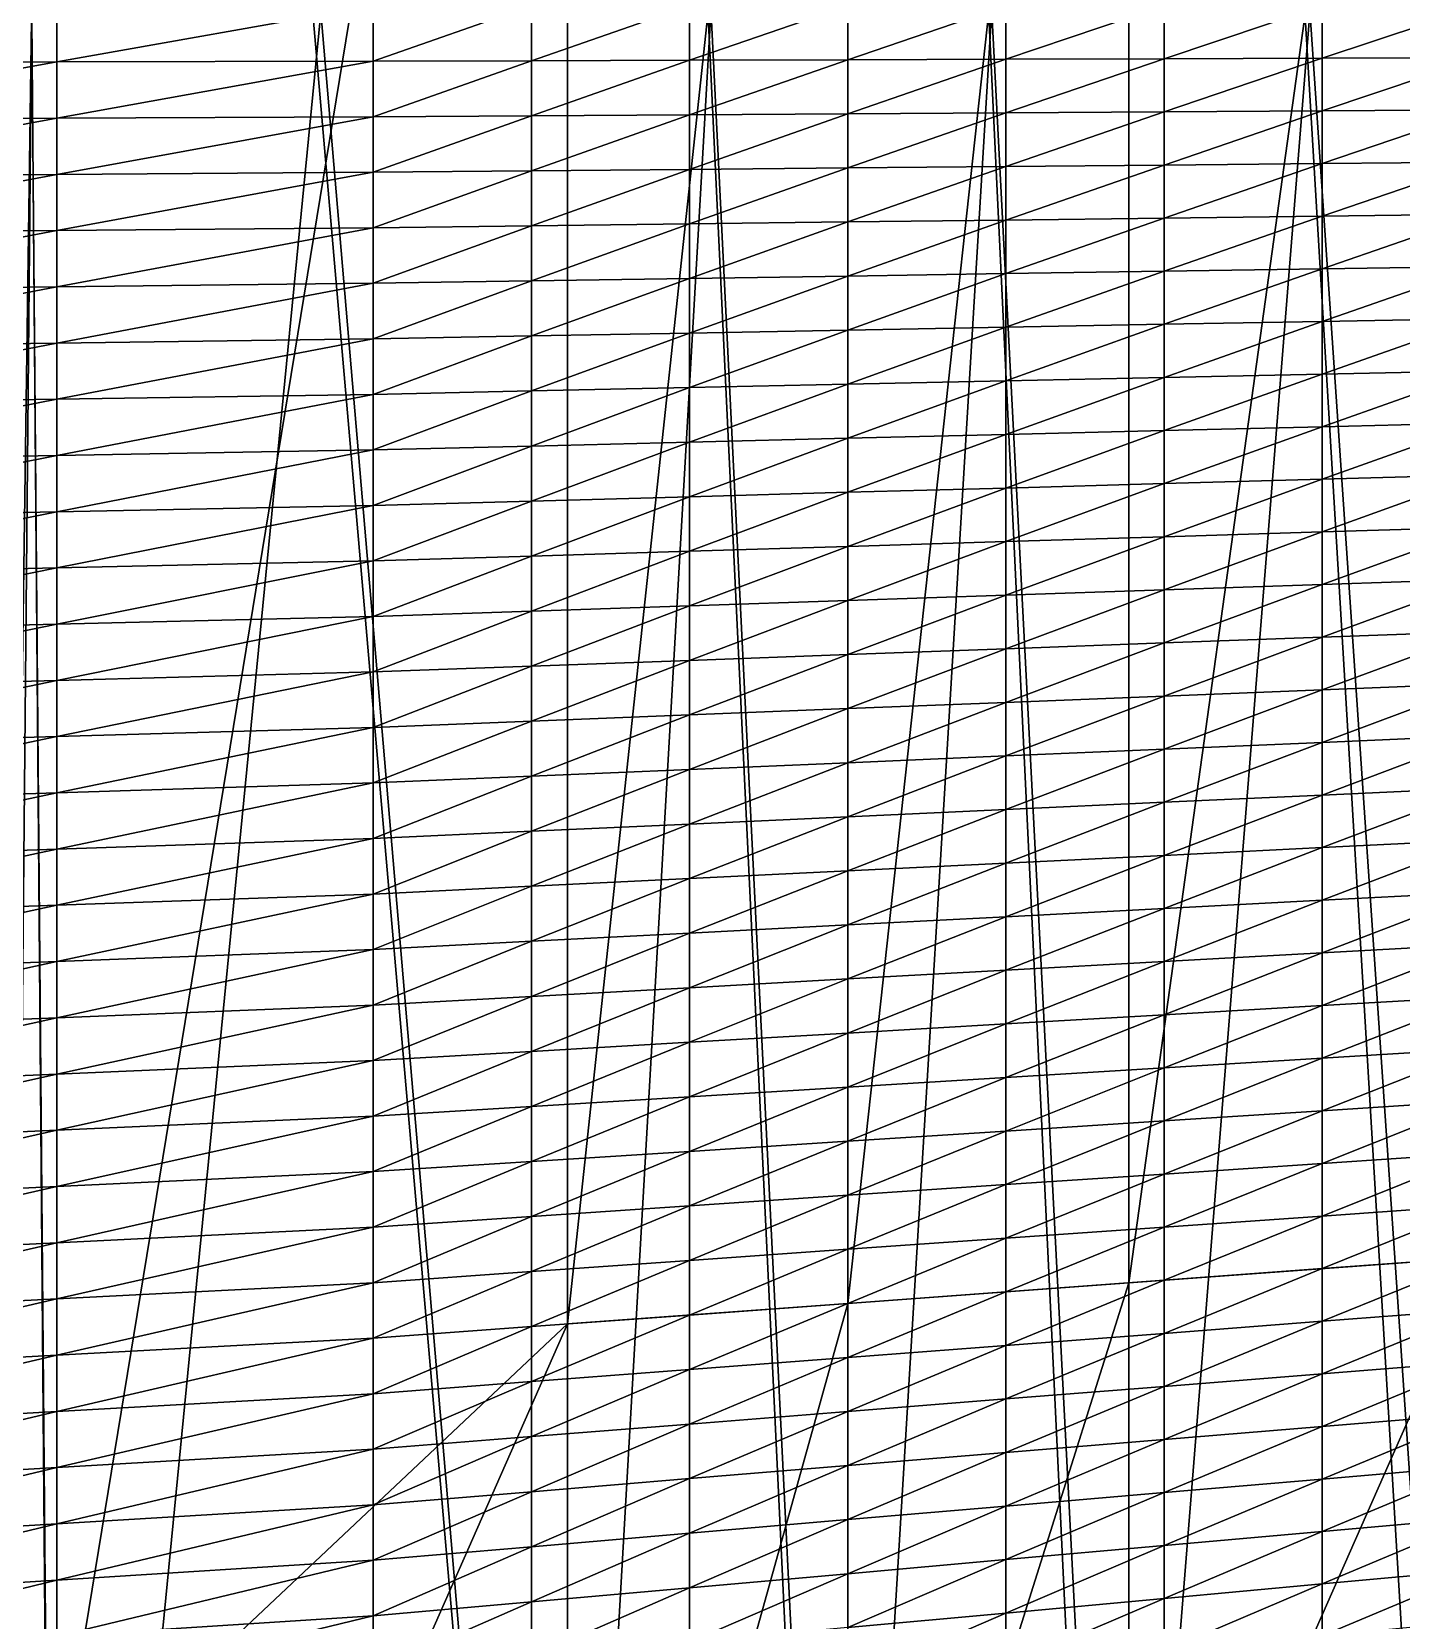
# Model space of a CAD drawing. Header units: metres. Extents: x -3 to 177, y -14 to 14.
# Drawn here: x 153.64 to 158.29, y -5.49 to -0.09 of the extents above; entities that cross this region are included whole.
import ezdxf

# ---------------------------------------------------------------- set-up
doc = ezdxf.new("R2010")
doc.units = ezdxf.units.M
for name, color, linetype, true_color in [('DB_1', 7, 'Continuous', 0x99866a), ('HOLD_1', 7, 'Continuous', 0xe6b85c), ('HULL', 7, 'Continuous', 0x528ba5)]:
    doc.layers.add(name, color=color, linetype=linetype, true_color=true_color)

msp = doc.modelspace()

# ---------------------------------------------------------------- linework, layer by layer
at = {"layer": 'DB_1'}
for points in [[(153.5535, 10.5606, 1.75), (153.5535, -10.5606, 1.75), (153.725, -10.5039, 1.75)], [(153.5535, 10.5606, 1.75), (153.725, -10.5039, 1.75), (153.725, 10.5039, 1.75)], [(153.725, 10.5039, 1.75), (153.725, -10.5039, 1.75), (155.4606, -9.8546, 1.75)], [(153.725, 10.5039, 1.75), (155.4606, -9.8546, 1.75), (155.4606, 9.8546, 1.75)], [(155.4606, 9.8546, 1.75), (155.4606, -9.8546, 1.75), (156.4125, -9.4298, 1.75)], [(155.4606, 9.8546, 1.75), (156.4125, -9.4298, 1.75), (156.4125, 9.4298, 1.75)], [(156.4125, 9.4298, 1.75), (156.4125, -9.4298, 1.75), (157.3677, -9.0149, 1.75)], [(156.4125, 9.4298, 1.75), (157.3677, -9.0149, 1.75), (157.3677, 9.0149, 1.75)], [(157.3677, 9.0149, 1.75), (157.3677, -9.0149, 1.75), (158.5625, -8.5123, 1.75)], [(157.3677, 9.0149, 1.75), (158.5625, -8.5123, 1.75), (158.5625, 8.5123, 1.75)], [(153.5535, -6.1267), (153.5535, 6.1267), (153.725, 6.1144)], [(153.5535, -6.1267), (153.725, 6.1144), (153.725, -6.1144)], [(153.725, -6.1144), (153.725, 6.1144), (155.4606, 4.4797)], [(153.725, -6.1144), (155.4606, 4.4797), (155.4606, -4.4797)], [(155.4606, -4.4797), (155.4606, 4.4797), (156.4125, 4.41)], [(155.4606, -4.4797), (156.4125, 4.41), (156.4125, -4.41)], [(156.4125, -4.41), (156.4125, 4.41), (157.3677, 4.34)], [(156.4125, -4.41), (157.3677, 4.34), (157.3677, -4.34)], [(157.3677, -4.34), (157.3677, 4.34), (158.5625, 4.2524)], [(157.3677, -4.34), (158.5625, 4.2524), (158.5625, -4.2524)], [(157.3677, -6.9568, 0.35), (157.3677, -4.34), (158.5625, -4.2524)], [(157.3677, -6.9568, 0.35), (158.5625, -4.2524), (158.5625, -6.4891, 0.35)], [(156.4125, -7.3715, 0.35), (156.4125, -4.41), (157.3677, -4.34)], [(156.4125, -7.3715, 0.35), (157.3677, -4.34), (157.3677, -6.9568, 0.35)], [(155.4606, -7.8288, 0.35), (155.4606, -4.4797), (156.4125, -4.41)], [(155.4606, -7.8288, 0.35), (156.4125, -4.41), (156.4125, -7.3715, 0.35)], [(153.725, -8.4147, 0.35), (153.725, -6.1144), (155.4606, -4.4797)], [(153.725, -8.4147, 0.35), (155.4606, -4.4797), (155.4606, -7.8288, 0.35)]]:
    msp.add_3dface(points, dxfattribs=at)
at = {"layer": 'HOLD_1'}
for points in [[(153.5535, 9.996, 14.6), (153.5535, -9.996, 14.6), (153.725, -9.996, 14.6)], [(153.5535, 9.996, 14.6), (153.725, -9.996, 14.6), (153.725, 9.996, 14.6)], [(153.725, 9.996, 14.6), (153.725, -9.996, 14.6), (155.4606, -9.996, 14.6)], [(153.725, 9.996, 14.6), (155.4606, -9.996, 14.6), (155.4606, 9.996, 14.6)], [(155.4606, 9.996, 14.6), (155.4606, -9.996, 14.6), (156.4125, -9.996, 14.6)], [(155.4606, 9.996, 14.6), (156.4125, -9.996, 14.6), (156.4125, 9.996, 14.6)], [(156.4125, 9.996, 14.6), (156.4125, -9.996, 14.6), (157.3677, -9.996, 14.6)], [(156.4125, 9.996, 14.6), (157.3677, -9.996, 14.6), (157.3677, 9.996, 14.6)], [(157.3677, 9.996, 14.6), (157.3677, -9.996, 14.6), (158.5625, -9.996, 14.6)], [(157.3677, 9.996, 14.6), (158.5625, -9.996, 14.6), (158.5625, 9.996, 14.6)], [(153.5535, -9.2556, 1.75), (153.5535, 9.2556, 1.75), (153.725, 9.1988, 1.75)], [(153.5535, -9.2556, 1.75), (153.725, 9.1988, 1.75), (153.725, -9.1988, 1.75)], [(153.725, -9.1988, 1.75), (153.725, 9.1988, 1.75), (155.4606, 8.5494, 1.75)], [(153.725, -9.1988, 1.75), (155.4606, 8.5494, 1.75), (155.4606, -8.5494, 1.75)], [(155.4606, -8.5494, 1.75), (155.4606, 8.5494, 1.75), (156.4125, 8.1245, 1.75)], [(155.4606, -8.5494, 1.75), (156.4125, 8.1245, 1.75), (156.4125, -8.1245, 1.75)], [(156.4125, -8.1245, 1.75), (156.4125, 8.1245, 1.75), (157.3677, 7.7097, 1.75)], [(156.4125, -8.1245, 1.75), (157.3677, 7.7097, 1.75), (157.3677, -7.7097, 1.75)], [(157.3677, -7.7097, 1.75), (157.3677, 7.7097, 1.75), (158.5625, 7.2071, 1.75)], [(157.3677, -7.7097, 1.75), (158.5625, 7.2071, 1.75), (158.5625, -7.2071, 1.75)]]:
    msp.add_3dface(points, dxfattribs=at)
at = {"layer": 'HULL'}
for points in [[(152.65, -0.1935), (152.65, 0), (153.725, 0)], [(152.65, -0.1935), (153.725, 0), (153.725, -0.1911)], [(153.725, -0.1911), (153.725, 0), (154.8, 0)], [(153.725, -0.1911), (154.8, 0), (154.8, -0.1887)], [(154.8, -0.1887), (154.8, 0), (155.3375, 0)], [(154.8, -0.1887), (155.3375, 0), (155.3375, -0.187)], [(155.3375, -0.187), (155.3375, 0), (155.875, 0)], [(155.3375, -0.187), (155.875, 0), (155.875, -0.1854)], [(155.875, -0.1854), (155.875, 0), (156.4125, 0)], [(155.875, -0.1854), (156.4125, 0), (156.4125, -0.1837)], [(156.4125, -0.1837), (156.4125, 0), (156.95, 0)], [(156.4125, -0.1837), (156.95, 0), (156.95, -0.1821)], [(156.95, -0.1821), (156.95, 0), (157.4875, 0)], [(156.95, -0.1821), (157.4875, 0), (157.4875, -0.1805)], [(157.4875, -0.1805), (157.4875, 0), (158.025, 0)], [(157.4875, -0.1805), (158.025, 0), (158.025, -0.1788)], [(158.025, -0.1788), (158.025, 0), (158.5625, 0)], [(158.025, -0.1788), (158.5625, 0), (158.5625, -0.1772)], [(152.65, -0.387), (152.65, -0.1935), (153.725, -0.1911)], [(152.65, -0.387), (153.725, -0.1911), (153.725, -0.3822)], [(153.725, -0.3822), (153.725, -0.1911), (154.8, -0.1887)], [(153.725, -0.3822), (154.8, -0.1887), (154.8, -0.3773)], [(154.8, -0.3773), (154.8, -0.1887), (155.3375, -0.187)], [(154.8, -0.3773), (155.3375, -0.187), (155.3375, -0.3741)], [(155.3375, -0.3741), (155.3375, -0.187), (155.875, -0.1854)], [(155.3375, -0.3741), (155.875, -0.1854), (155.875, -0.3708)], [(155.875, -0.3708), (155.875, -0.1854), (156.4125, -0.1837)], [(155.875, -0.3708), (156.4125, -0.1837), (156.4125, -0.3675)], [(156.4125, -0.3675), (156.4125, -0.1837), (156.95, -0.1821)], [(156.4125, -0.3675), (156.95, -0.1821), (156.95, -0.3642)], [(156.95, -0.3642), (156.95, -0.1821), (157.4875, -0.1805)], [(156.95, -0.3642), (157.4875, -0.1805), (157.4875, -0.3609)], [(157.4875, -0.3609), (157.4875, -0.1805), (158.025, -0.1788)], [(157.4875, -0.3609), (158.025, -0.1788), (158.025, -0.3577)], [(158.025, -0.3577), (158.025, -0.1788), (158.5625, -0.1772)], [(158.025, -0.3577), (158.5625, -0.1772), (158.5625, -0.3544)], [(153.725, -0.5732), (153.725, -0.3822), (154.8, -0.3773)], [(153.725, -0.5732), (154.8, -0.3773), (154.8, -0.566)], [(154.8, -0.566), (154.8, -0.3773), (155.3375, -0.3741)], [(154.8, -0.566), (155.3375, -0.3741), (155.3375, -0.5611)], [(155.3375, -0.5611), (155.3375, -0.3741), (155.875, -0.3708)], [(155.3375, -0.5611), (155.875, -0.3708), (155.875, -0.5562)], [(155.875, -0.5562), (155.875, -0.3708), (156.4125, -0.3675)], [(155.875, -0.5562), (156.4125, -0.3675), (156.4125, -0.5512)], [(156.4125, -0.5512), (156.4125, -0.3675), (156.95, -0.3642)], [(156.4125, -0.5512), (156.95, -0.3642), (156.95, -0.5463)], [(156.95, -0.5463), (156.95, -0.3642), (157.4875, -0.3609)], [(156.95, -0.5463), (157.4875, -0.3609), (157.4875, -0.5414)], [(157.4875, -0.5414), (157.4875, -0.3609), (158.025, -0.3577)], [(157.4875, -0.5414), (158.025, -0.3577), (158.025, -0.5365)], [(158.025, -0.5365), (158.025, -0.3577), (158.5625, -0.3544)], [(158.025, -0.5365), (158.5625, -0.3544), (158.5625, -0.5316)], [(152.65, -0.5804), (152.65, -0.387), (153.725, -0.3822)], [(152.65, -0.5804), (153.725, -0.3822), (153.725, -0.5732)], [(157.4875, -0.7219), (157.4875, -0.5414), (158.025, -0.5365)], [(157.4875, -0.7219), (158.025, -0.5365), (158.025, -0.7153)], [(158.025, -0.7153), (158.025, -0.5365), (158.5625, -0.5316)], [(158.025, -0.7153), (158.5625, -0.5316), (158.5625, -0.7087)], [(152.65, -0.7739), (152.65, -0.5804), (153.725, -0.5732)], [(152.65, -0.7739), (153.725, -0.5732), (153.725, -0.7643)], [(153.725, -0.7643), (153.725, -0.5732), (154.8, -0.566)], [(153.725, -0.7643), (154.8, -0.566), (154.8, -0.7547)], [(154.8, -0.7547), (154.8, -0.566), (155.3375, -0.5611)], [(154.8, -0.7547), (155.3375, -0.5611), (155.3375, -0.7481)], [(155.3375, -0.7481), (155.3375, -0.5611), (155.875, -0.5562)], [(155.3375, -0.7481), (155.875, -0.5562), (155.875, -0.7416)], [(155.875, -0.7416), (155.875, -0.5562), (156.4125, -0.5512)], [(155.875, -0.7416), (156.4125, -0.5512), (156.4125, -0.735)], [(156.4125, -0.735), (156.4125, -0.5512), (156.95, -0.5463)], [(156.4125, -0.735), (156.95, -0.5463), (156.95, -0.7284)], [(156.95, -0.7284), (156.95, -0.5463), (157.4875, -0.5414)], [(156.95, -0.7284), (157.4875, -0.5414), (157.4875, -0.7219)], [(153.725, -0.9554), (153.725, -0.7643), (154.8, -0.7547)], [(153.725, -0.9554), (154.8, -0.7547), (154.8, -0.9434)], [(154.8, -0.9434), (154.8, -0.7547), (155.3375, -0.7481)], [(154.8, -0.9434), (155.3375, -0.7481), (155.3375, -0.9352)], [(155.3375, -0.9352), (155.3375, -0.7481), (155.875, -0.7416)], [(155.3375, -0.9352), (155.875, -0.7416), (155.875, -0.927)], [(155.875, -0.927), (155.875, -0.7416), (156.4125, -0.735)], [(155.875, -0.927), (156.4125, -0.735), (156.4125, -0.9187)], [(156.4125, -0.9187), (156.4125, -0.735), (156.95, -0.7284)], [(156.4125, -0.9187), (156.95, -0.7284), (156.95, -0.9105)], [(156.95, -0.9105), (156.95, -0.7284), (157.4875, -0.7219)], [(156.95, -0.9105), (157.4875, -0.7219), (157.4875, -0.9023)], [(157.4875, -0.9023), (157.4875, -0.7219), (158.025, -0.7153)], [(157.4875, -0.9023), (158.025, -0.7153), (158.025, -0.8941)], [(158.025, -0.8941), (158.025, -0.7153), (158.5625, -0.7087)], [(158.025, -0.8941), (158.5625, -0.7087), (158.5625, -0.8859)], [(152.65, -0.9674), (152.65, -0.7739), (153.725, -0.7643)], [(152.65, -0.9674), (153.725, -0.7643), (153.725, -0.9554)], [(156.4125, -1.1025), (156.4125, -0.9187), (156.95, -0.9105)], [(156.4125, -1.1025), (156.95, -0.9105), (156.95, -1.0926)], [(156.95, -1.0926), (156.95, -0.9105), (157.4875, -0.9023)], [(156.95, -1.0926), (157.4875, -0.9023), (157.4875, -1.0828)], [(157.4875, -1.0828), (157.4875, -0.9023), (158.025, -0.8941)], [(157.4875, -1.0828), (158.025, -0.8941), (158.025, -1.073)], [(158.025, -1.073), (158.025, -0.8941), (158.5625, -0.8859)], [(158.025, -1.073), (158.5625, -0.8859), (158.5625, -1.0631)], [(152.65, -1.1609), (152.65, -0.9674), (153.725, -0.9554)], [(152.65, -1.1609), (153.725, -0.9554), (153.725, -1.1465)], [(153.725, -1.1465), (153.725, -0.9554), (154.8, -0.9434)], [(153.725, -1.1465), (154.8, -0.9434), (154.8, -1.132)], [(154.8, -1.132), (154.8, -0.9434), (155.3375, -0.9352)], [(154.8, -1.132), (155.3375, -0.9352), (155.3375, -1.1222)], [(155.3375, -1.1222), (155.3375, -0.9352), (155.875, -0.927)], [(155.3375, -1.1222), (155.875, -0.927), (155.875, -1.1123)], [(155.875, -1.1123), (155.875, -0.927), (156.4125, -0.9187)], [(155.875, -1.1123), (156.4125, -0.9187), (156.4125, -1.1025)], [(157.4875, -1.2633), (157.4875, -1.0828), (158.025, -1.073)], [(157.4875, -1.2633), (158.025, -1.073), (158.025, -1.2518)], [(158.025, -1.2518), (158.025, -1.073), (158.5625, -1.0631)], [(158.025, -1.2518), (158.5625, -1.0631), (158.5625, -1.2403)], [(153.725, -1.3375), (153.725, -1.1465), (154.8, -1.132)], [(153.725, -1.3375), (154.8, -1.132), (154.8, -1.3207)], [(154.8, -1.3207), (154.8, -1.132), (155.3375, -1.1222)], [(154.8, -1.3207), (155.3375, -1.1222), (155.3375, -1.3092)], [(155.3375, -1.3092), (155.3375, -1.1222), (155.875, -1.1123)], [(155.3375, -1.3092), (155.875, -1.1123), (155.875, -1.2977)], [(155.875, -1.2977), (155.875, -1.1123), (156.4125, -1.1025)], [(155.875, -1.2977), (156.4125, -1.1025), (156.4125, -1.2862)], [(156.4125, -1.2862), (156.4125, -1.1025), (156.95, -1.0926)], [(156.4125, -1.2862), (156.95, -1.0926), (156.95, -1.2748)], [(156.95, -1.2748), (156.95, -1.0926), (157.4875, -1.0828)], [(156.95, -1.2748), (157.4875, -1.0828), (157.4875, -1.2633)], [(152.65, -1.3544), (152.65, -1.1609), (153.725, -1.1465)], [(152.65, -1.3544), (153.725, -1.1465), (153.725, -1.3375)], [(158.025, -1.4306), (158.025, -1.2518), (158.5625, -1.2403)], [(158.025, -1.4306), (158.5625, -1.2403), (158.5625, -1.4175)], [(155.875, -1.4831), (155.875, -1.2977), (156.4125, -1.2862)], [(155.875, -1.4831), (156.4125, -1.2862), (156.4125, -1.47)], [(156.4125, -1.47), (156.4125, -1.2862), (156.95, -1.2748)], [(156.4125, -1.47), (156.95, -1.2748), (156.95, -1.4569)], [(156.95, -1.4569), (156.95, -1.2748), (157.4875, -1.2633)], [(156.95, -1.4569), (157.4875, -1.2633), (157.4875, -1.4437)], [(157.4875, -1.4437), (157.4875, -1.2633), (158.025, -1.2518)], [(157.4875, -1.4437), (158.025, -1.2518), (158.025, -1.4306)], [(152.65, -1.5478), (152.65, -1.3544), (153.725, -1.3375)], [(152.65, -1.5478), (153.725, -1.3375), (153.725, -1.5286)], [(153.725, -1.5286), (153.725, -1.3375), (154.8, -1.3207)], [(153.725, -1.5286), (154.8, -1.3207), (154.8, -1.5094)], [(154.8, -1.5094), (154.8, -1.3207), (155.3375, -1.3092)], [(154.8, -1.5094), (155.3375, -1.3092), (155.3375, -1.4963)], [(155.3375, -1.4963), (155.3375, -1.3092), (155.875, -1.2977)], [(155.3375, -1.4963), (155.875, -1.2977), (155.875, -1.4831)], [(156.4125, -1.6537), (156.4125, -1.47), (156.95, -1.4569)], [(156.4125, -1.6537), (156.95, -1.4569), (156.95, -1.639)], [(156.95, -1.639), (156.95, -1.4569), (157.4875, -1.4437)], [(156.95, -1.639), (157.4875, -1.4437), (157.4875, -1.6242)], [(157.4875, -1.6242), (157.4875, -1.4437), (158.025, -1.4306)], [(157.4875, -1.6242), (158.025, -1.4306), (158.025, -1.6094)], [(158.025, -1.6094), (158.025, -1.4306), (158.5625, -1.4175)], [(158.025, -1.6094), (158.5625, -1.4175), (158.5625, -1.5947)], [(153.725, -1.7197), (153.725, -1.5286), (154.8, -1.5094)], [(153.725, -1.7197), (154.8, -1.5094), (154.8, -1.6981)], [(154.8, -1.6981), (154.8, -1.5094), (155.3375, -1.4963)], [(154.8, -1.6981), (155.3375, -1.4963), (155.3375, -1.6833)], [(155.3375, -1.6833), (155.3375, -1.4963), (155.875, -1.4831)], [(155.3375, -1.6833), (155.875, -1.4831), (155.875, -1.6685)], [(155.875, -1.6685), (155.875, -1.4831), (156.4125, -1.47)], [(155.875, -1.6685), (156.4125, -1.47), (156.4125, -1.6537)], [(152.65, -1.7413), (152.65, -1.5478), (153.725, -1.5286)], [(152.65, -1.7413), (153.725, -1.5286), (153.725, -1.7197)], [(157.4875, -1.8047), (157.4875, -1.6242), (158.025, -1.6094)], [(157.4875, -1.8047), (158.025, -1.6094), (158.025, -1.7883)], [(158.025, -1.7883), (158.025, -1.6094), (158.5625, -1.5947)], [(158.025, -1.7883), (158.5625, -1.5947), (158.5625, -1.7718)], [(155.3375, -1.8703), (155.3375, -1.6833), (155.875, -1.6685)], [(155.3375, -1.8703), (155.875, -1.6685), (155.875, -1.8539)], [(155.875, -1.8539), (155.875, -1.6685), (156.4125, -1.6537)], [(155.875, -1.8539), (156.4125, -1.6537), (156.4125, -1.8375)], [(156.4125, -1.8375), (156.4125, -1.6537), (156.95, -1.639)], [(156.4125, -1.8375), (156.95, -1.639), (156.95, -1.8211)], [(156.95, -1.8211), (156.95, -1.639), (157.4875, -1.6242)], [(156.95, -1.8211), (157.4875, -1.6242), (157.4875, -1.8047)], [(152.65, -1.9348), (152.65, -1.7413), (153.725, -1.7197)], [(152.65, -1.9348), (153.725, -1.7197), (153.725, -1.9108)], [(153.725, -1.9108), (153.725, -1.7197), (154.8, -1.6981)], [(153.725, -1.9108), (154.8, -1.6981), (154.8, -1.8867)], [(154.8, -1.8867), (154.8, -1.6981), (155.3375, -1.6833)], [(154.8, -1.8867), (155.3375, -1.6833), (155.3375, -1.8703)], [(158.025, -1.9671), (158.025, -1.7883), (158.5625, -1.7718)], [(158.025, -1.9671), (158.5625, -1.7718), (158.5625, -1.949)], [(156.4125, -2.0212), (156.4125, -1.8375), (156.95, -1.8211)], [(156.4125, -2.0212), (156.95, -1.8211), (156.95, -2.0032)], [(156.95, -2.0032), (156.95, -1.8211), (157.4875, -1.8047)], [(156.95, -2.0032), (157.4875, -1.8047), (157.4875, -1.9851)], [(157.4875, -1.9851), (157.4875, -1.8047), (158.025, -1.7883)], [(157.4875, -1.9851), (158.025, -1.7883), (158.025, -1.9671)], [(153.725, -2.1018), (153.725, -1.9108), (154.8, -1.8867)], [(153.725, -2.1018), (154.8, -1.8867), (154.8, -2.0754)], [(154.8, -2.0754), (154.8, -1.8867), (155.3375, -1.8703)], [(154.8, -2.0754), (155.3375, -1.8703), (155.3375, -2.0573)], [(155.3375, -2.0573), (155.3375, -1.8703), (155.875, -1.8539)], [(155.3375, -2.0573), (155.875, -1.8539), (155.875, -2.0393)], [(155.875, -2.0393), (155.875, -1.8539), (156.4125, -1.8375)], [(155.875, -2.0393), (156.4125, -1.8375), (156.4125, -2.0212)], [(152.65, -2.1283), (152.65, -1.9348), (153.725, -1.9108)], [(152.65, -2.1283), (153.725, -1.9108), (153.725, -2.1018)], [(156.95, -2.1853), (156.95, -2.0032), (157.4875, -1.9851)], [(156.95, -2.1853), (157.4875, -1.9851), (157.4875, -2.1656)], [(157.4875, -2.1656), (157.4875, -1.9851), (158.025, -1.9671)], [(157.4875, -2.1656), (158.025, -1.9671), (158.025, -2.1459)], [(158.025, -2.1459), (158.025, -1.9671), (158.5625, -1.949)], [(158.025, -2.1459), (158.5625, -1.949), (158.5625, -2.1262)], [(155.3375, -2.2444), (155.3375, -2.0573), (155.875, -2.0393)], [(155.3375, -2.2444), (155.875, -2.0393), (155.875, -2.2247)], [(155.875, -2.2247), (155.875, -2.0393), (156.4125, -2.0212)], [(155.875, -2.2247), (156.4125, -2.0212), (156.4125, -2.205)], [(156.4125, -2.205), (156.4125, -2.0212), (156.95, -2.0032)], [(156.4125, -2.205), (156.95, -2.0032), (156.95, -2.1853)], [(152.65, -2.3218), (152.65, -2.1283), (153.725, -2.1018)], [(152.65, -2.3218), (153.725, -2.1018), (153.725, -2.2929)], [(153.725, -2.2929), (153.725, -2.1018), (154.8, -2.0754)], [(153.725, -2.2929), (154.8, -2.0754), (154.8, -2.2641)], [(154.8, -2.2641), (154.8, -2.0754), (155.3375, -2.0573)], [(154.8, -2.2641), (155.3375, -2.0573), (155.3375, -2.2444)], [(157.4875, -2.3461), (157.4875, -2.1656), (158.025, -2.1459)], [(157.4875, -2.3461), (158.025, -2.1459), (158.025, -2.3247)], [(158.025, -2.3247), (158.025, -2.1459), (158.5625, -2.1262)], [(158.025, -2.3247), (158.5625, -2.1262), (158.5625, -2.3034)], [(155.875, -2.4101), (155.875, -2.2247), (156.4125, -2.205)], [(155.875, -2.4101), (156.4125, -2.205), (156.4125, -2.3887)], [(156.4125, -2.3887), (156.4125, -2.205), (156.95, -2.1853)], [(156.4125, -2.3887), (156.95, -2.1853), (156.95, -2.3674)], [(156.95, -2.3674), (156.95, -2.1853), (157.4875, -2.1656)], [(156.95, -2.3674), (157.4875, -2.1656), (157.4875, -2.3461)], [(153.725, -2.484), (153.725, -2.2929), (154.8, -2.2641)], [(153.725, -2.484), (154.8, -2.2641), (154.8, -2.4527)], [(154.8, -2.4527), (154.8, -2.2641), (155.3375, -2.2444)], [(154.8, -2.4527), (155.3375, -2.2444), (155.3375, -2.4314)], [(155.3375, -2.4314), (155.3375, -2.2444), (155.875, -2.2247)], [(155.3375, -2.4314), (155.875, -2.2247), (155.875, -2.4101)], [(152.65, -2.5152), (152.65, -2.3218), (153.725, -2.2929)], [(152.65, -2.5152), (153.725, -2.2929), (153.725, -2.484)], [(158.025, -2.5036), (158.025, -2.3247), (158.5625, -2.3034)], [(158.025, -2.5036), (158.5625, -2.3034), (158.5625, -2.4806)], [(156.4125, -2.5725), (156.4125, -2.3887), (156.95, -2.3674)], [(156.4125, -2.5725), (156.95, -2.3674), (156.95, -2.5495)], [(156.95, -2.5495), (156.95, -2.3674), (157.4875, -2.3461)], [(156.95, -2.5495), (157.4875, -2.3461), (157.4875, -2.5265)], [(157.4875, -2.5265), (157.4875, -2.3461), (158.025, -2.3247)], [(157.4875, -2.5265), (158.025, -2.3247), (158.025, -2.5036)], [(155.3375, -2.6184), (155.3375, -2.4314), (155.875, -2.4101)], [(155.3375, -2.6184), (155.875, -2.4101), (155.875, -2.5955)], [(155.875, -2.5955), (155.875, -2.4101), (156.4125, -2.3887)], [(155.875, -2.5955), (156.4125, -2.3887), (156.4125, -2.5725)], [(153.725, -2.6751), (153.725, -2.484), (154.8, -2.4527)], [(153.725, -2.6751), (154.8, -2.4527), (154.8, -2.6414)], [(154.8, -2.6414), (154.8, -2.4527), (155.3375, -2.4314)], [(154.8, -2.6414), (155.3375, -2.4314), (155.3375, -2.6184)], [(158.025, -2.6824), (158.025, -2.5036), (158.5625, -2.4806)], [(158.025, -2.6824), (158.5625, -2.4806), (158.5625, -2.6578)], [(152.65, -2.7087), (152.65, -2.5152), (153.725, -2.484)], [(152.65, -2.7087), (153.725, -2.484), (153.725, -2.6751)], [(156.95, -2.7316), (156.95, -2.5495), (157.4875, -2.5265)], [(156.95, -2.7316), (157.4875, -2.5265), (157.4875, -2.707)], [(157.4875, -2.707), (157.4875, -2.5265), (158.025, -2.5036)], [(157.4875, -2.707), (158.025, -2.5036), (158.025, -2.6824)], [(155.875, -2.7809), (155.875, -2.5955), (156.4125, -2.5725)], [(155.875, -2.7809), (156.4125, -2.5725), (156.4125, -2.7562)], [(156.4125, -2.7562), (156.4125, -2.5725), (156.95, -2.5495)], [(156.4125, -2.7562), (156.95, -2.5495), (156.95, -2.7316)], [(153.725, -2.8661), (153.725, -2.6751), (154.8, -2.6414)], [(153.725, -2.8661), (154.8, -2.6414), (154.8, -2.8301)], [(154.8, -2.8301), (154.8, -2.6414), (155.3375, -2.6184)], [(154.8, -2.8301), (155.3375, -2.6184), (155.3375, -2.8055)], [(155.3375, -2.8055), (155.3375, -2.6184), (155.875, -2.5955)], [(155.3375, -2.8055), (155.875, -2.5955), (155.875, -2.7809)], [(152.65, -2.9022), (152.65, -2.7087), (153.725, -2.6751)], [(152.65, -2.9022), (153.725, -2.6751), (153.725, -2.8661)], [(157.4875, -2.8875), (157.4875, -2.707), (158.025, -2.6824)], [(157.4875, -2.8875), (158.025, -2.6824), (158.025, -2.8612)], [(158.025, -2.8612), (158.025, -2.6824), (158.5625, -2.6578)], [(158.025, -2.8612), (158.5625, -2.6578), (158.5625, -2.8349)], [(156.4125, -2.94), (156.4125, -2.7562), (156.95, -2.7316)], [(156.4125, -2.94), (156.95, -2.7316), (156.95, -2.9137)], [(156.95, -2.9137), (156.95, -2.7316), (157.4875, -2.707)], [(156.95, -2.9137), (157.4875, -2.707), (157.4875, -2.8875)], [(154.8, -3.0188), (154.8, -2.8301), (155.3375, -2.8055)], [(154.8, -3.0188), (155.3375, -2.8055), (155.3375, -2.9925)], [(155.3375, -2.9925), (155.3375, -2.8055), (155.875, -2.7809)], [(155.3375, -2.9925), (155.875, -2.7809), (155.875, -2.9662)], [(155.875, -2.9662), (155.875, -2.7809), (156.4125, -2.7562)], [(155.875, -2.9662), (156.4125, -2.7562), (156.4125, -2.94)], [(153.725, -3.0572), (153.725, -2.8661), (154.8, -2.8301)], [(153.725, -3.0572), (154.8, -2.8301), (154.8, -3.0188)], [(158.025, -3.04), (158.025, -2.8612), (158.5625, -2.8349)], [(158.025, -3.04), (158.5625, -2.8349), (158.5625, -3.0121)], [(152.65, -3.0957), (152.65, -2.9022), (153.725, -2.8661)], [(152.65, -3.0957), (153.725, -2.8661), (153.725, -3.0572)], [(156.4125, -3.1237), (156.4125, -2.94), (156.95, -2.9137)], [(156.4125, -3.1237), (156.95, -2.9137), (156.95, -3.0958)], [(156.95, -3.0958), (156.95, -2.9137), (157.4875, -2.8875)], [(156.95, -3.0958), (157.4875, -2.8875), (157.4875, -3.0679)], [(157.4875, -3.0679), (157.4875, -2.8875), (158.025, -2.8612)], [(157.4875, -3.0679), (158.025, -2.8612), (158.025, -3.04)], [(155.3375, -3.1795), (155.3375, -2.9925), (155.875, -2.9662)], [(155.3375, -3.1795), (155.875, -2.9662), (155.875, -3.1516)], [(155.875, -3.1516), (155.875, -2.9662), (156.4125, -2.94)], [(155.875, -3.1516), (156.4125, -2.94), (156.4125, -3.1237)], [(153.725, -3.2483), (153.725, -3.0572), (154.8, -3.0188)], [(153.725, -3.2483), (154.8, -3.0188), (154.8, -3.2074)], [(154.8, -3.2074), (154.8, -3.0188), (155.3375, -2.9925)], [(154.8, -3.2074), (155.3375, -2.9925), (155.3375, -3.1795)], [(158.025, -3.2189), (158.025, -3.04), (158.5625, -3.0121)], [(158.025, -3.2189), (158.5625, -3.0121), (158.5625, -3.1893)], [(152.65, -3.2892), (152.65, -3.0957), (153.725, -3.0572)], [(152.65, -3.2892), (153.725, -3.0572), (153.725, -3.2483)], [(156.95, -3.2779), (156.95, -3.0958), (157.4875, -3.0679)], [(156.95, -3.2779), (157.4875, -3.0679), (157.4875, -3.2484)], [(157.4875, -3.2484), (157.4875, -3.0679), (158.025, -3.04)], [(157.4875, -3.2484), (158.025, -3.04), (158.025, -3.2189)], [(155.875, -3.337), (155.875, -3.1516), (156.4125, -3.1237)], [(155.875, -3.337), (156.4125, -3.1237), (156.4125, -3.3075)], [(156.4125, -3.3075), (156.4125, -3.1237), (156.95, -3.0958)], [(156.4125, -3.3075), (156.95, -3.0958), (156.95, -3.2779)], [(154.8, -3.3961), (154.8, -3.2074), (155.3375, -3.1795)], [(154.8, -3.3961), (155.3375, -3.1795), (155.3375, -3.3666)], [(155.3375, -3.3666), (155.3375, -3.1795), (155.875, -3.1516)], [(155.3375, -3.3666), (155.875, -3.1516), (155.875, -3.337)], [(153.725, -3.4394), (153.725, -3.2483), (154.8, -3.2074)], [(153.725, -3.4394), (154.8, -3.2074), (154.8, -3.3961)], [(157.4875, -3.4289), (157.4875, -3.2484), (158.025, -3.2189)], [(157.4875, -3.4289), (158.025, -3.2189), (158.025, -3.3977)], [(158.025, -3.3977), (158.025, -3.2189), (158.5625, -3.1893)], [(158.025, -3.3977), (158.5625, -3.1893), (158.5625, -3.3665)], [(152.65, -3.4826), (152.65, -3.2892), (153.725, -3.2483)], [(152.65, -3.4826), (153.725, -3.2483), (153.725, -3.4394)], [(156.4125, -3.4912), (156.4125, -3.3075), (156.95, -3.2779)], [(156.4125, -3.4912), (156.95, -3.2779), (156.95, -3.46)], [(156.95, -3.46), (156.95, -3.2779), (157.4875, -3.2484)], [(156.95, -3.46), (157.4875, -3.2484), (157.4875, -3.4289)], [(155.3375, -3.5536), (155.3375, -3.3666), (155.875, -3.337)], [(155.3375, -3.5536), (155.875, -3.337), (155.875, -3.5224)], [(155.875, -3.5224), (155.875, -3.337), (156.4125, -3.3075)], [(155.875, -3.5224), (156.4125, -3.3075), (156.4125, -3.4912)], [(153.725, -3.6304), (153.725, -3.4394), (154.8, -3.3961)], [(153.725, -3.6304), (154.8, -3.3961), (154.8, -3.5848)], [(154.8, -3.5848), (154.8, -3.3961), (155.3375, -3.3666)], [(154.8, -3.5848), (155.3375, -3.3666), (155.3375, -3.5536)], [(157.4875, -3.6093), (157.4875, -3.4289), (158.025, -3.3977)], [(157.4875, -3.6093), (158.025, -3.3977), (158.025, -3.5765)], [(158.025, -3.5765), (158.025, -3.3977), (158.5625, -3.3665)], [(158.025, -3.5765), (158.5625, -3.3665), (158.5625, -3.5437)], [(152.65, -3.6761), (152.65, -3.4826), (153.725, -3.4394)], [(152.65, -3.6761), (153.725, -3.4394), (153.725, -3.6304)], [(156.95, -3.6422), (156.95, -3.46), (157.4875, -3.4289)], [(156.95, -3.6422), (157.4875, -3.4289), (157.4875, -3.6093)], [(155.875, -3.7078), (155.875, -3.5224), (156.4125, -3.4912)], [(155.875, -3.7078), (156.4125, -3.4912), (156.4125, -3.675)], [(156.4125, -3.675), (156.4125, -3.4912), (156.95, -3.46)], [(156.4125, -3.675), (156.95, -3.46), (156.95, -3.6422)], [(154.8, -3.7734), (154.8, -3.5848), (155.3375, -3.5536)], [(154.8, -3.7734), (155.3375, -3.5536), (155.3375, -3.7406)], [(155.3375, -3.7406), (155.3375, -3.5536), (155.875, -3.5224)], [(155.3375, -3.7406), (155.875, -3.5224), (155.875, -3.7078)], [(158.025, -3.7553), (158.025, -3.5765), (158.5625, -3.5437)], [(158.025, -3.7553), (158.5625, -3.5437), (158.5625, -3.7209)], [(153.725, -3.8215), (153.725, -3.6304), (154.8, -3.5848)], [(153.725, -3.8215), (154.8, -3.5848), (154.8, -3.7734)], [(156.95, -3.8243), (156.95, -3.6422), (157.4875, -3.6093)], [(156.95, -3.8243), (157.4875, -3.6093), (157.4875, -3.7898)], [(157.4875, -3.7898), (157.4875, -3.6093), (158.025, -3.5765)], [(157.4875, -3.7898), (158.025, -3.5765), (158.025, -3.7553)], [(152.65, -3.8696), (152.65, -3.6761), (153.725, -3.6304)], [(152.65, -3.8696), (153.725, -3.6304), (153.725, -3.8215)], [(156.4125, -3.8587), (156.4125, -3.675), (156.95, -3.6422)], [(156.4125, -3.8587), (156.95, -3.6422), (156.95, -3.8243)], [(155.3375, -3.9277), (155.3375, -3.7406), (155.875, -3.7078)], [(155.3375, -3.9277), (155.875, -3.7078), (155.875, -3.8932)], [(155.875, -3.8932), (155.875, -3.7078), (156.4125, -3.675)], [(155.875, -3.8932), (156.4125, -3.675), (156.4125, -3.8587)], [(158.025, -3.9342), (158.025, -3.7553), (158.5625, -3.7209)], [(158.025, -3.9342), (158.5625, -3.7209), (158.5625, -3.898)], [(153.725, -4.0126), (153.725, -3.8215), (154.8, -3.7734)], [(153.725, -4.0126), (154.8, -3.7734), (154.8, -3.9621)], [(154.8, -3.9621), (154.8, -3.7734), (155.3375, -3.7406)], [(154.8, -3.9621), (155.3375, -3.7406), (155.3375, -3.9277)], [(157.4875, -3.9703), (157.4875, -3.7898), (158.025, -3.7553)], [(157.4875, -3.9703), (158.025, -3.7553), (158.025, -3.9342)], [(152.65, -4.0631), (152.65, -3.8696), (153.725, -3.8215)], [(152.65, -4.0631), (153.725, -3.8215), (153.725, -4.0126)], [(156.4125, -4.0425), (156.4125, -3.8587), (156.95, -3.8243)], [(156.4125, -4.0425), (156.95, -3.8243), (156.95, -4.0064)], [(156.95, -4.0064), (156.95, -3.8243), (157.4875, -3.7898)], [(156.95, -4.0064), (157.4875, -3.7898), (157.4875, -3.9703)], [(155.875, -4.0786), (155.875, -3.8932), (156.4125, -3.8587)], [(155.875, -4.0786), (156.4125, -3.8587), (156.4125, -4.0425)], [(154.8, -4.1508), (154.8, -3.9621), (155.3375, -3.9277)], [(154.8, -4.1508), (155.3375, -3.9277), (155.3375, -4.1147)], [(155.3375, -4.1147), (155.3375, -3.9277), (155.875, -3.8932)], [(155.3375, -4.1147), (155.875, -3.8932), (155.875, -4.0786)], [(157.4875, -4.1507), (157.4875, -3.9703), (158.025, -3.9342)], [(157.4875, -4.1507), (158.025, -3.9342), (158.025, -4.113)], [(158.025, -4.113), (158.025, -3.9342), (158.5625, -3.898)], [(158.025, -4.113), (158.5625, -3.898), (158.5625, -4.0752)], [(153.725, -4.2037), (153.725, -4.0126), (154.8, -3.9621)], [(153.725, -4.2037), (154.8, -3.9621), (154.8, -4.1508)], [(156.95, -4.1885), (156.95, -4.0064), (157.4875, -3.9703)], [(156.95, -4.1885), (157.4875, -3.9703), (157.4875, -4.1507)], [(152.65, -4.2566), (152.65, -4.0631), (153.725, -4.0126)], [(152.65, -4.2566), (153.725, -4.0126), (153.725, -4.2037)], [(155.875, -4.264), (155.875, -4.0786), (156.4125, -4.0425)], [(155.875, -4.264), (156.4125, -4.0425), (156.4125, -4.2262)], [(156.4125, -4.2262), (156.4125, -4.0425), (156.95, -4.0064)], [(156.4125, -4.2262), (156.95, -4.0064), (156.95, -4.1885)], [(155.3375, -4.3017), (155.3375, -4.1147), (155.875, -4.0786)], [(155.3375, -4.3017), (155.875, -4.0786), (155.875, -4.264)], [(158.025, -4.2918), (158.025, -4.113), (158.5625, -4.0752)], [(158.025, -4.2918), (158.5625, -4.0752), (158.5625, -4.2524)], [(153.725, -4.3947), (153.725, -4.2037), (154.8, -4.1508)], [(153.725, -4.3947), (154.8, -4.1508), (154.8, -4.3395)], [(154.8, -4.3395), (154.8, -4.1508), (155.3375, -4.1147)], [(154.8, -4.3395), (155.3375, -4.1147), (155.3375, -4.3017)], [(156.95, -4.3706), (156.95, -4.1885), (157.4875, -4.1507)], [(156.95, -4.3706), (157.4875, -4.1507), (157.4875, -4.3312)], [(157.4875, -4.3312), (157.4875, -4.1507), (158.025, -4.113)], [(157.4875, -4.3312), (158.025, -4.113), (158.025, -4.2918)], [(152.65, -4.45), (152.65, -4.2566), (153.725, -4.2037)], [(152.65, -4.45), (153.725, -4.2037), (153.725, -4.3947)], [(156.4125, -4.41), (156.4125, -4.2262), (156.95, -4.1885)], [(156.4125, -4.41), (156.95, -4.1885), (156.95, -4.3706)], [(155.3375, -4.4888), (155.3375, -4.3017), (155.875, -4.264)], [(155.3375, -4.4888), (155.875, -4.264), (155.875, -4.4494)], [(155.875, -4.4494), (155.875, -4.264), (156.4125, -4.2262)], [(155.875, -4.4494), (156.4125, -4.2262), (156.4125, -4.41)], [(158.025, -4.4706, 0.001), (158.025, -4.2918), (158.5625, -4.2524)], [(158.025, -4.4706, 0.001), (158.5625, -4.2524), (158.5625, -4.4296, 0.0012)], [(154.8, -4.5281), (154.8, -4.3395), (155.3375, -4.3017)], [(154.8, -4.5281), (155.3375, -4.3017), (155.3375, -4.4888)], [(157.4875, -4.5117, 0.0009), (157.4875, -4.3312), (158.025, -4.2918)], [(157.4875, -4.5117, 0.0009), (158.025, -4.2918), (158.025, -4.4706, 0.001)], [(153.725, -4.5858), (153.725, -4.3947), (154.8, -4.3395)], [(153.725, -4.5858), (154.8, -4.3395), (154.8, -4.5281)], [(156.4125, -4.5937, 0.0005), (156.4125, -4.41), (156.95, -4.3706)], [(156.4125, -4.5937, 0.0005), (156.95, -4.3706), (156.95, -4.5527, 0.0007)], [(156.95, -4.5527, 0.0007), (156.95, -4.3706), (157.4875, -4.3312)], [(156.95, -4.5527, 0.0007), (157.4875, -4.3312), (157.4875, -4.5117, 0.0009)], [(152.65, -4.6435), (152.65, -4.45), (153.725, -4.3947)], [(152.65, -4.6435), (153.725, -4.3947), (153.725, -4.5858)], [(155.875, -4.6347, 0.0003), (155.875, -4.4494), (156.4125, -4.41)], [(155.875, -4.6347, 0.0003), (156.4125, -4.41), (156.4125, -4.5937, 0.0005)], [(155.3375, -4.6758, 0.0002), (155.3375, -4.4888), (155.875, -4.4494)], [(155.3375, -4.6758, 0.0002), (155.875, -4.4494), (155.875, -4.6347, 0.0003)], [(157.4875, -4.6921, 0.0021), (157.4875, -4.5117, 0.0009), (158.025, -4.4706, 0.001)], [(157.4875, -4.6921, 0.0021), (158.025, -4.4706, 0.001), (158.025, -4.6494, 0.0025)], [(158.025, -4.6494, 0.0025), (158.025, -4.4706, 0.001), (158.5625, -4.4296, 0.0012)], [(158.025, -4.6494, 0.0025), (158.5625, -4.4296, 0.0012), (158.5625, -4.6068, 0.0029)], [(153.725, -4.7769), (153.725, -4.5858), (154.8, -4.5281)], [(153.725, -4.7769), (154.8, -4.5281), (154.8, -4.7168)], [(154.8, -4.7168), (154.8, -4.5281), (155.3375, -4.4888)], [(154.8, -4.7168), (155.3375, -4.4888), (155.3375, -4.6758, 0.0002)], [(156.95, -4.7348, 0.0017), (156.95, -4.5527, 0.0007), (157.4875, -4.5117, 0.0009)], [(156.95, -4.7348, 0.0017), (157.4875, -4.5117, 0.0009), (157.4875, -4.6921, 0.0021)], [(152.65, -4.837), (152.65, -4.6435), (153.725, -4.5858)], [(152.65, -4.837), (153.725, -4.5858), (153.725, -4.7769)], [(156.4125, -4.7775, 0.0013), (156.4125, -4.5937, 0.0005), (156.95, -4.5527, 0.0007)], [(156.4125, -4.7775, 0.0013), (156.95, -4.5527, 0.0007), (156.95, -4.7348, 0.0017)], [(155.3375, -4.8628, 0.0004), (155.3375, -4.6758, 0.0002), (155.875, -4.6347, 0.0003)], [(155.3375, -4.8628, 0.0004), (155.875, -4.6347, 0.0003), (155.875, -4.8201, 0.0008)], [(155.875, -4.8201, 0.0008), (155.875, -4.6347, 0.0003), (156.4125, -4.5937, 0.0005)], [(155.875, -4.8201, 0.0008), (156.4125, -4.5937, 0.0005), (156.4125, -4.7775, 0.0013)], [(158.025, -4.8282, 0.0064), (158.025, -4.6494, 0.0025), (158.5625, -4.6068, 0.0029)], [(158.025, -4.8282, 0.0064), (158.5625, -4.6068, 0.0029), (158.5625, -4.7839, 0.0074)], [(154.8, -4.9055), (154.8, -4.7168), (155.3375, -4.6758, 0.0002)], [(154.8, -4.9055), (155.3375, -4.6758, 0.0002), (155.3375, -4.8628, 0.0004)], [(156.95, -4.9168, 0.0042), (156.95, -4.7348, 0.0017), (157.4875, -4.6921, 0.0021)], [(156.95, -4.9168, 0.0042), (157.4875, -4.6921, 0.0021), (157.4875, -4.8725, 0.0053)], [(157.4875, -4.8725, 0.0053), (157.4875, -4.6921, 0.0021), (158.025, -4.6494, 0.0025)], [(157.4875, -4.8725, 0.0053), (158.025, -4.6494, 0.0025), (158.025, -4.8282, 0.0064)], [(153.725, -4.968), (153.725, -4.7769), (154.8, -4.7168)], [(153.725, -4.968), (154.8, -4.7168), (154.8, -4.9055)], [(156.4125, -4.9612, 0.0032), (156.4125, -4.7775, 0.0013), (156.95, -4.7348, 0.0017)], [(156.4125, -4.9612, 0.0032), (156.95, -4.7348, 0.0017), (156.95, -4.9168, 0.0042)], [(152.65, -5.0305), (152.65, -4.837), (153.725, -4.7769)], [(152.65, -5.0305), (153.725, -4.7769), (153.725, -4.968)], [(155.875, -5.0055, 0.0021), (155.875, -4.8201, 0.0008), (156.4125, -4.7775, 0.0013)], [(155.875, -5.0055, 0.0021), (156.4125, -4.7775, 0.0013), (156.4125, -4.9612, 0.0032)], [(158.025, -5.0069, 0.0129), (158.025, -4.8282, 0.0064), (158.5625, -4.7839, 0.0074)], [(158.025, -5.0069, 0.0129), (158.5625, -4.7839, 0.0074), (158.5625, -4.9609, 0.015)], [(155.3375, -5.0498, 0.0011), (155.3375, -4.8628, 0.0004), (155.875, -4.8201, 0.0008)], [(155.3375, -5.0498, 0.0011), (155.875, -4.8201, 0.0008), (155.875, -5.0055, 0.0021)], [(157.4875, -5.0528, 0.0107), (157.4875, -4.8725, 0.0053), (158.025, -4.8282, 0.0064)], [(157.4875, -5.0528, 0.0107), (158.025, -4.8282, 0.0064), (158.025, -5.0069, 0.0129)], [(153.725, -5.1591), (153.725, -4.968), (154.8, -4.9055)], [(153.725, -5.1591), (154.8, -4.9055), (154.8, -5.0942)], [(154.8, -5.0942), (154.8, -4.9055), (155.3375, -4.8628, 0.0004)], [(154.8, -5.0942), (155.3375, -4.8628, 0.0004), (155.3375, -5.0498, 0.0011)], [(156.95, -5.0988, 0.0086), (156.95, -4.9168, 0.0042), (157.4875, -4.8725, 0.0053)], [(156.95, -5.0988, 0.0086), (157.4875, -4.8725, 0.0053), (157.4875, -5.0528, 0.0107)], [(155.875, -5.1908, 0.0043), (155.875, -5.0055, 0.0021), (156.4125, -4.9612, 0.0032)], [(155.875, -5.1908, 0.0043), (156.4125, -4.9612, 0.0032), (156.4125, -5.1448, 0.0064)], [(156.4125, -5.1448, 0.0064), (156.4125, -4.9612, 0.0032), (156.95, -4.9168, 0.0042)], [(156.4125, -5.1448, 0.0064), (156.95, -4.9168, 0.0042), (156.95, -5.0988, 0.0086)], [(158.025, -5.1853, 0.0221), (158.025, -5.0069, 0.0129), (158.5625, -4.9609, 0.015)], [(158.025, -5.1853, 0.0221), (158.5625, -4.9609, 0.015), (158.5625, -5.1376, 0.0258)], [(152.65, -5.2239), (152.65, -5.0305), (153.725, -4.968)], [(152.65, -5.2239), (153.725, -4.968), (153.725, -5.1591)], [(155.3375, -5.2368, 0.0021), (155.3375, -5.0498, 0.0011), (155.875, -5.0055, 0.0021)], [(155.3375, -5.2368, 0.0021), (155.875, -5.0055, 0.0021), (155.875, -5.1908, 0.0043)], [(157.4875, -5.233, 0.0185), (157.4875, -5.0528, 0.0107), (158.025, -5.0069, 0.0129)], [(157.4875, -5.233, 0.0185), (158.025, -5.0069, 0.0129), (158.025, -5.1853, 0.0221)], [(154.8, -5.2828), (154.8, -5.0942), (155.3375, -5.0498, 0.0011)], [(154.8, -5.2828), (155.3375, -5.0498, 0.0011), (155.3375, -5.2368, 0.0021)], [(156.95, -5.2807, 0.0148), (156.95, -5.0988, 0.0086), (157.4875, -5.0528, 0.0107)], [(156.95, -5.2807, 0.0148), (157.4875, -5.0528, 0.0107), (157.4875, -5.233, 0.0185)], [(153.725, -5.3501), (153.725, -5.1591), (154.8, -5.0942)], [(153.725, -5.3501), (154.8, -5.0942), (154.8, -5.2828)], [(156.4125, -5.3284, 0.0111), (156.4125, -5.1448, 0.0064), (156.95, -5.0988, 0.0086)], [(156.4125, -5.3284, 0.0111), (156.95, -5.0988, 0.0086), (156.95, -5.2807, 0.0148)], [(152.65, -5.4174), (152.65, -5.2239), (153.725, -5.1591)], [(152.65, -5.4174), (153.725, -5.1591), (153.725, -5.3501)], [(155.875, -5.3761, 0.0074), (155.875, -5.1908, 0.0043), (156.4125, -5.1448, 0.0064)], [(155.875, -5.3761, 0.0074), (156.4125, -5.1448, 0.0064), (156.4125, -5.3284, 0.0111)], [(158.025, -5.3632, 0.0374), (158.025, -5.1853, 0.0221), (158.5625, -5.1376, 0.0258)], [(158.025, -5.3632, 0.0374), (158.5625, -5.1376, 0.0258), (158.5625, -5.3138, 0.0436)], [(155.3375, -5.4238, 0.0037), (155.3375, -5.2368, 0.0021), (155.875, -5.1908, 0.0043)], [(155.3375, -5.4238, 0.0037), (155.875, -5.1908, 0.0043), (155.875, -5.3761, 0.0074)], [(156.95, -5.4622, 0.0249), (156.95, -5.2807, 0.0148), (157.4875, -5.233, 0.0185)], [(156.95, -5.4622, 0.0249), (157.4875, -5.233, 0.0185), (157.4875, -5.4127, 0.0311)], [(157.4875, -5.4127, 0.0311), (157.4875, -5.233, 0.0185), (158.025, -5.1853, 0.0221)], [(157.4875, -5.4127, 0.0311), (158.025, -5.1853, 0.0221), (158.025, -5.3632, 0.0374)], [(153.725, -5.5412), (153.725, -5.3501), (154.8, -5.2828)], [(153.725, -5.5412), (154.8, -5.2828), (154.8, -5.4715)], [(154.8, -5.4715), (154.8, -5.2828), (155.3375, -5.2368, 0.0021)], [(154.8, -5.4715), (155.3375, -5.2368, 0.0021), (155.3375, -5.4238, 0.0037)], [(156.4125, -5.5117, 0.0187), (156.4125, -5.3284, 0.0111), (156.95, -5.2807, 0.0148)], [(156.4125, -5.5117, 0.0187), (156.95, -5.2807, 0.0148), (156.95, -5.4622, 0.0249)], [(155.875, -5.5612, 0.0125), (155.875, -5.3761, 0.0074), (156.4125, -5.3284, 0.0111)], [(155.875, -5.5612, 0.0125), (156.4125, -5.3284, 0.0111), (156.4125, -5.5117, 0.0187)], [(158.025, -5.54, 0.0606), (158.025, -5.3632, 0.0374), (158.5625, -5.3138, 0.0436)], [(158.025, -5.54, 0.0606), (158.5625, -5.3138, 0.0436), (158.5625, -5.4885, 0.0707)], [(152.65, -5.6109), (152.65, -5.4174), (153.725, -5.3501)], [(152.65, -5.6109), (153.725, -5.3501), (153.725, -5.5412)], [(155.3375, -5.6107, 0.0062), (155.3375, -5.4238, 0.0037), (155.875, -5.3761, 0.0074)], [(155.3375, -5.6107, 0.0062), (155.875, -5.3761, 0.0074), (155.875, -5.5612, 0.0125)], [(157.4875, -5.5915, 0.0505), (157.4875, -5.4127, 0.0311), (158.025, -5.3632, 0.0374)], [(157.4875, -5.5915, 0.0505), (158.025, -5.3632, 0.0374), (158.025, -5.54, 0.0606)], [(154.8, -5.6602), (154.8, -5.4715), (155.3375, -5.4238, 0.0037)], [(154.8, -5.6602), (155.3375, -5.4238, 0.0037), (155.3375, -5.6107, 0.0062)], [(156.95, -5.6429, 0.0404), (156.95, -5.4622, 0.0249), (157.4875, -5.4127, 0.0311)], [(156.95, -5.6429, 0.0404), (157.4875, -5.4127, 0.0311), (157.4875, -5.5915, 0.0505)], [(153.725, -5.7323), (153.725, -5.5412), (154.8, -5.4715)], [(153.725, -5.7323), (154.8, -5.4715), (154.8, -5.6602)], [(156.4125, -5.6944, 0.0303), (156.4125, -5.5117, 0.0187), (156.95, -5.4622, 0.0249)], [(156.4125, -5.6944, 0.0303), (156.95, -5.4622, 0.0249), (156.95, -5.6429, 0.0404)]]:
    msp.add_3dface(points, dxfattribs=at)

doc.saveas('drawing.dxf')
